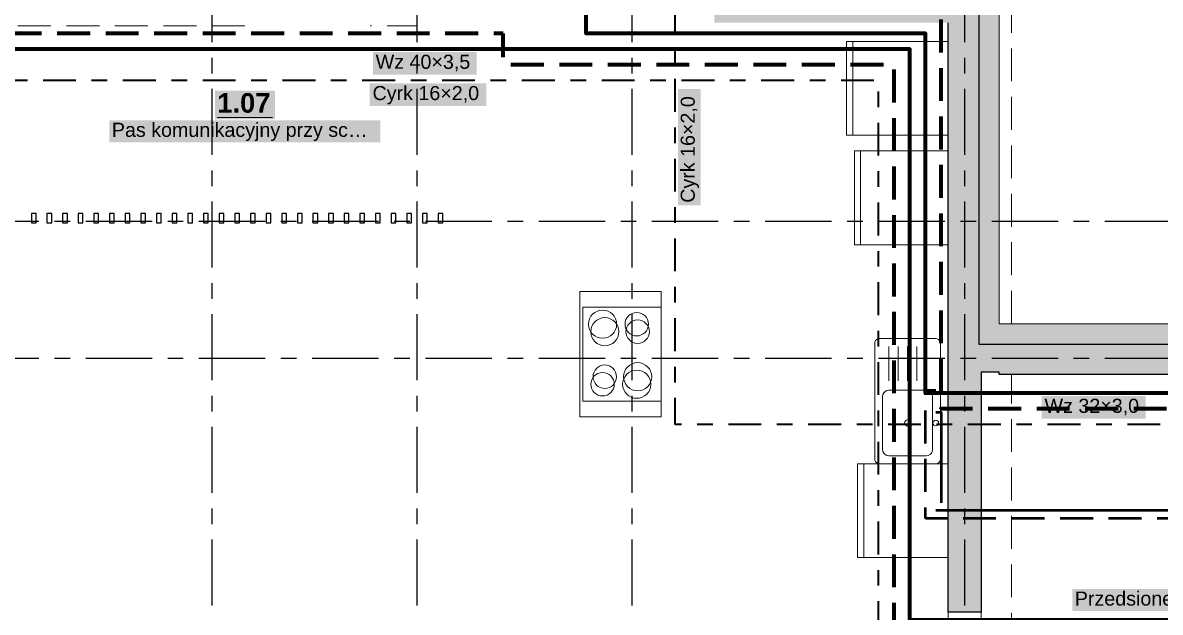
# Model space of a CAD drawing. Header units: metres. Extents: x -4.1 to 23.7, y -4.1 to 11.9.
# Drawn here: x 5.98 to 13.25, y 1.25 to 5.02 of the extents above; entities that cross this region are included whole.
import ezdxf

# ---------------------------------------------------------------- set-up
doc = ezdxf.new("R2010")
doc.units = ezdxf.units.M
for name, pattern in [('KRESKOWA', [5.25, 4.2, -1.05]), ('PUNKTOWA', [10.5, 8.4, -1.05, 0, -1.05]), ('PUNKTOWA_KROTKA', [6.3, 4.2, -1.05, 0, -1.05])]:
    doc.linetypes.add(name, pattern=pattern)
doc.layers.add('A-MASKA', color=7, linetype='Continuous', lineweight=18)
doc.layers.add('S-OPISY', color=2, linetype='Continuous', lineweight=25)
for name, color, linetype, lineweight, true_color in [('I-OSIE', 8, 'PUNKTOWA', 18, 0x7a7a7a), ('I-PODKLAD', 8, 'Continuous', 18, 0x9a9a9a), ('I-PODKLAD-SCIANY', 8, 'Continuous', 25, 0x6e6e6e), ('I-PODKLAD-WYPELN', 254, 'Continuous', 18, 0xe6e6e6), ('I-POMIESZCZENIA', 8, 'Continuous', 25, 0x4a4a4a), ('S-CWU', 1, 'KRESKOWA', 35, 0xd00000), ('S-CYRK', 6, 'PUNKTOWA_KROTKA', 25, 0xb000b0), ('S-WODA', 5, 'Continuous', 35, 0x0050c8)]:
    doc.layers.add(name, color=color, linetype=linetype, lineweight=lineweight, true_color=true_color)
doc.styles.add('PL_ARIAL', font='arial.ttf')
doc.styles.add('PL_ARIAL_B', font='arialbd.ttf')

msp = doc.modelspace()

# ---------------------------------------------------------------- hatches: boundary and pattern name
at = {"layer": 'A-MASKA', "true_color": 0xffffff}
for points in [[(8.218, 4.6877), (8.882, 4.6877), (8.882, 4.8325), (8.218, 4.8325)], [(7.2082, 4.402), (7.5918, 4.402), (7.5918, 4.5845), (7.2082, 4.5845)], [(8.198, 4.4877), (8.942, 4.4877), (8.942, 4.6325), (8.198, 4.6325)], [(10.3123, 3.851), (10.3123, 4.595), (10.1675, 4.595), (10.1675, 3.851)], [(6.5344, 4.2552), (8.2656, 4.2552), (8.2656, 4.395), (6.5344, 4.395)], [(12.4926, 2.4877), (13.1566, 2.4877), (13.1566, 2.6325), (12.4926, 2.6325)], [(12.6886, 1.2577), (14.2164, 1.2577), (14.2164, 1.3975), (12.6886, 1.3975)]]:
    msp.add_hatch(color=7, dxfattribs=at).paths.add_polyline_path(points)
at = {"layer": 'I-PODKLAD-WYPELN', "true_color": 0xe4e4e4}
h = msp.add_hatch(color=7, dxfattribs=at)
h.paths.add_polyline_path([(11.895, 5.23), (11.895, 5.23), (11.895, 5.23), (11.895, 5.6), (11.895, 5.6), (11.895, 5.6), (12.09, 5.6), (12.09, 5.6), (12.09, 5.6), (12.09, 5.6), (12.09, 5.6), (12.22, 5.6), (12.22, 5.6), (12.22, 5.6), (12.22, 3.095), (13.6, 3.095), (13.6, 2.965), (13.6, 2.77), (12.22, 2.77), (12.22, 2.785), (12.105, 2.785), (12.105, 1.25), (12.09, 1.25), (11.895, 1.25), (11.895, 2.875), (11.895, 2.875), (11.895, 2.875), (11.895, 2.875), (11.895, 5.02), (11.895, 5.02), (11.895, 5.02), (10.4, 5.02), (10.4, 5.02), (10.4, 5.02), (10.4, 5.035), (10.4, 5.035), (10.4, 5.035), (10.4, 5.035), (10.4, 5.23), (10.4, 5.23), (10.4, 5.23), (10.4, 5.23), (10.4, 5.23), (11.895, 5.23), (11.895, 5.23)])
h.paths.add_polyline_path([(12.09, 2.965), (12.09, 2.965), (12.09, 2.965), (12.09, 2.965)], flags=0)
h.paths.add_polyline_path([(12.22, 2.965), (12.22, 2.965), (12.22, 2.965), (12.22, 2.965)], flags=0)
h.paths.add_polyline_path([(12.09, 2.875), (12.09, 2.875), (12.09, 2.875), (12.09, 2.875)], flags=0)

# ---------------------------------------------------------------- linework, layer by layer
at = {"layer": 'I-OSIE', "linetype": 'PUNKTOWA', "lineweight": 25, "ltscale": 0.050061, "flags": 128}
for points in [[(7.19, -3.75), (7.19, 11.914)], [(8.5, -3.75), (8.5, 11.914)], [(9.875, -3.75), (9.875, 11.914)], [(12, -3.75), (12, 11.914)]]:
    msp.add_lwpolyline(points, dxfattribs=at)
at = {"layer": 'I-OSIE', "linetype": 'PUNKTOWA', "lineweight": 25, "ltscale": 0.050447, "flags": 128}
for points in [[(-3.75, 3.75), (23.6883, 3.75)], [(-3.75, 2.875), (23.6883, 2.875)]]:
    msp.add_lwpolyline(points, dxfattribs=at)
at = {"layer": 'I-PODKLAD', "linetype": 'KRESKOWA', "lineweight": 13, "ltscale": 0.05, "flags": 128}
for points in [[(12.3, 3.0955), (12.3, 9.05), (12.1055, 9.05)], [(8.5, 5.0195), (8.5, 5), (8.2005, 5)], [(7.3995, 5), (5.875, 5)], [(12.3, 0.1055), (12.3, 2.7695)]]:
    msp.add_lwpolyline(points, dxfattribs=at)
at = {"layer": 'I-PODKLAD', "lineweight": 18, "ltscale": 0.05}
for points in [[(11.895, 4.3), (11.895, 4.9), (11.245, 4.9), (11.245, 4.3)], [(11.895, 3.6), (11.895, 4.2), (11.295, 4.2), (11.295, 3.6)], [(10.06, 2.5), (10.06, 3.3), (9.54, 3.3), (9.54, 2.5)], [(10.06, 2.6), (10.06, 3.2), (9.56, 3.2), (9.56, 2.6)], [(11.845, 2.97), (11.8435, 2.9793), (11.8393, 2.9876), (11.8326, 2.9943), (11.8243, 2.9985), (11.815, 3), (11.455, 3), (11.4457, 2.9985), (11.4374, 2.9943), (11.4307, 2.9876), (11.4265, 2.9793), (11.425, 2.97), (11.425, 2.23), (11.4265, 2.2207), (11.4307, 2.2124), (11.4374, 2.2057), (11.4457, 2.2015), (11.455, 2.2), (11.815, 2.2), (11.8243, 2.2015), (11.8326, 2.2057), (11.8393, 2.2124), (11.8435, 2.2207), (11.845, 2.23)], [(11.795, 2.63), (11.793, 2.6424), (11.7874, 2.6535), (11.7785, 2.6624), (11.7674, 2.668), (11.755, 2.67), (11.515, 2.67), (11.5026, 2.668), (11.4915, 2.6624), (11.4826, 2.6535), (11.477, 2.6424), (11.475, 2.63), (11.475, 2.29), (11.477, 2.2776), (11.4826, 2.2665), (11.4915, 2.2576), (11.5026, 2.252), (11.515, 2.25), (11.755, 2.25), (11.7674, 2.252), (11.7785, 2.2576), (11.7874, 2.2665), (11.793, 2.2776), (11.795, 2.29)], [(11.895, 1.6), (11.895, 2.2), (11.315, 2.2), (11.315, 1.6)], [(12.105, 1.25), (12.105, 1.2), (11.895, 1.2), (11.895, 1.25)]]:
    msp.add_lwpolyline(points, close=True, dxfattribs=at)
for points in [[(11.285, 4.3), (11.285, 4.9)], [(11.335, 3.6), (11.335, 4.2)], [(11.515, 2.73), (11.515, 2.95)], [(11.575, 2.73), (11.575, 2.95)], [(11.635, 2.73), (11.635, 2.95)], [(11.695, 2.73), (11.695, 2.95)], [(11.755, 2.73), (11.755, 2.95)], [(11.355, 1.6), (11.355, 2.2)]]:
    msp.add_lwpolyline(points, dxfattribs=at)
at = {"layer": 'I-PODKLAD', "lineweight": 13, "ltscale": 0.05}
for centre, radius in [((9.6856, 3.092), 0.09), ((9.7, 3.044), 0.09), ((9.904, 3.092), 0.075), ((9.91, 3.044), 0.075), ((9.91, 2.756), 0.09), ((9.6856, 2.708), 0.075), ((9.7, 2.756), 0.075), ((9.904, 2.708), 0.09), ((11.635, 2.46), 0.02), ((11.815, 2.46), 0.018)]:
    msp.add_circle(centre, radius, dxfattribs=at)
at = {"layer": 'I-PODKLAD-SCIANY', "lineweight": 25, "ltscale": 0.05}
for points in [[(12.09, 5.6), (12.09, 2.965), (12.09, 2.965), (12.09, 2.965), (12.09, 2.965), (12.09, 2.965), (12.09, 2.965), (12.09, 2.965), (12.09, 2.965), (12.09, 2.965), (12.09, 2.965), (12.09, 2.965), (12.09, 2.965), (12.09, 2.965), (12.09, 2.965), (12.09, 2.965), (12.09, 2.965), (12.09, 2.965), (13.6, 2.965)], [(13.6, 2.77), (12.22, 2.77), (12.22, 2.77), (12.22, 2.77), (12.22, 2.785), (12.22, 2.785), (12.22, 2.785), (12.22, 2.785), (12.22, 2.785), (12.22, 2.785), (12.22, 2.785), (12.22, 2.785), (12.22, 2.785), (12.22, 2.785), (12.22, 2.785), (12.22, 2.785), (12.22, 2.785), (12.22, 2.785), (12.22, 2.785), (12.22, 2.785), (12.22, 2.785), (12.105, 2.785), (12.105, 2.785), (12.105, 2.785), (12.105, 2.785), (12.105, 2.785), (12.105, 2.785), (12.105, 2.785), (12.105, 2.785), (12.105, 2.785), (12.105, 2.785), (12.105, 2.785), (12.105, 2.785), (12.105, 2.785), (12.105, 2.785), (12.105, 2.785), (12.105, 2.785), (12.105, 2.785), (12.105, 1.25), (12.105, 1.25), (12.105, 1.25), (11.895, 1.25), (11.895, 1.25), (11.895, 1.25), (11.895, 5.02)]]:
    msp.add_lwpolyline(points, dxfattribs=at)
at = {"layer": 'I-PODKLAD-SCIANY', "lineweight": 13, "ltscale": 0.05}
for points in [[(13.6, 2.965), (12.22, 2.965), (12.22, 2.965), (12.22, 2.965), (12.22, 2.965), (12.09, 2.965), (12.09, 2.965), (12.09, 2.965), (12.09, 2.965), (12.09, 5.6)], [(12.22, 5.6), (12.22, 3.095), (12.22, 3.095), (12.22, 3.095), (12.22, 3.095), (12.22, 3.095), (12.22, 3.095), (12.22, 3.095), (12.22, 3.095), (12.22, 3.095), (12.22, 3.095), (12.22, 3.095), (12.22, 3.095), (12.22, 3.095), (12.22, 3.095), (12.22, 3.095), (12.22, 3.095), (12.22, 3.095), (13.6, 3.095)]]:
    msp.add_lwpolyline(points, dxfattribs=at)
at = {"layer": 'I-PODKLAD-SCIANY', "lineweight": 25, "ltscale": 0.05}
for points in [[(6.035, 3.8), (6.035, 3.74), (6.065, 3.74), (6.065, 3.8)], [(6.135, 3.8), (6.135, 3.74), (6.165, 3.74), (6.165, 3.8)], [(6.235, 3.8), (6.235, 3.74), (6.265, 3.74), (6.265, 3.8)], [(6.335, 3.8), (6.335, 3.74), (6.365, 3.74), (6.365, 3.8)], [(6.435, 3.8), (6.435, 3.74), (6.465, 3.74), (6.465, 3.8)], [(6.535, 3.8), (6.535, 3.74), (6.565, 3.74), (6.565, 3.8)], [(6.635, 3.8), (6.635, 3.74), (6.665, 3.74), (6.665, 3.8)], [(6.735, 3.8), (6.735, 3.74), (6.765, 3.74), (6.765, 3.8)], [(6.835, 3.8), (6.835, 3.74), (6.865, 3.74), (6.865, 3.8)], [(6.935, 3.8), (6.935, 3.74), (6.965, 3.74), (6.965, 3.8)], [(7.035, 3.8), (7.035, 3.74), (7.065, 3.74), (7.065, 3.8)], [(7.135, 3.8), (7.135, 3.74), (7.165, 3.74), (7.165, 3.8)], [(7.235, 3.8), (7.235, 3.74), (7.265, 3.74), (7.265, 3.8)], [(7.335, 3.8), (7.335, 3.74), (7.365, 3.74), (7.365, 3.8)], [(7.435, 3.8), (7.435, 3.74), (7.465, 3.74), (7.465, 3.8)], [(7.535, 3.8), (7.535, 3.74), (7.565, 3.74), (7.565, 3.8)], [(7.635, 3.8), (7.635, 3.74), (7.665, 3.74), (7.665, 3.8)], [(7.735, 3.8), (7.735, 3.74), (7.765, 3.74), (7.765, 3.8)], [(7.835, 3.8), (7.835, 3.74), (7.865, 3.74), (7.865, 3.8)], [(7.935, 3.8), (7.935, 3.74), (7.965, 3.74), (7.965, 3.8)], [(8.035, 3.8), (8.035, 3.74), (8.065, 3.74), (8.065, 3.8)], [(8.135, 3.8), (8.135, 3.74), (8.165, 3.74), (8.165, 3.8)], [(8.235, 3.8), (8.235, 3.74), (8.265, 3.74), (8.265, 3.8)], [(8.335, 3.8), (8.335, 3.74), (8.365, 3.74), (8.365, 3.8)], [(8.435, 3.8), (8.435, 3.74), (8.465, 3.74), (8.465, 3.8)], [(8.535, 3.8), (8.535, 3.74), (8.565, 3.74), (8.565, 3.8)], [(8.635, 3.8), (8.635, 3.74), (8.665, 3.74), (8.665, 3.8)]]:
    msp.add_lwpolyline(points, close=True, dxfattribs=at)
at = {"layer": 'I-POMIESZCZENIA', "lineweight": 18, "ltscale": 0.05}
msp.add_lwpolyline([(7.2232, 4.4145), (7.5768, 4.4145)], dxfattribs=at)
at = {"layer": 'S-CWU', "linetype": 'KRESKOWA', "lineweight": 70, "ltscale": 0.05, "flags": 128}
for points in [[(16.55, 2.4), (14.65, 2.4), (14.65, 2.55), (11.85, 2.55), (11.85, 5.35), (9.65, 5.35), (9.65, 8.36), (9.7, 8.36)], [(16.55, 2.4), (16.55, 1.15), (11.55, 1.15), (11.55, 4.75), (9.05, 4.75), (9.05, 4.95), (5.57, 4.95), (5.57, 6.04)]]:
    msp.add_lwpolyline(points, dxfattribs=at)
at = {"layer": 'S-CWU', "linetype": 'KRESKOWA', "lineweight": 50, "ltscale": 0.05, "flags": 128}
msp.add_lwpolyline([(17.99, 1.75), (17.85, 1.75), (17.85, 1.85), (11.75, 1.85), (11.75, 2.67), (11.815, 2.67)], dxfattribs=at)
at = {"layer": 'S-CYRK', "linetype": 'PUNKTOWA_KROTKA', "lineweight": 35, "ltscale": 0.05, "flags": 128}
for points in [[(16.67, 2.4), (16.67, 2.35), (14.55, 2.35), (14.55, 2.45), (10.15, 2.45), (10.15, 8.36), (9.82, 8.36)], [(16.67, 2.4), (16.67, 1.05), (11.45, 1.05), (11.45, 4.65), (5.69, 4.65), (5.69, 6.04)]]:
    msp.add_lwpolyline(points, dxfattribs=at)
at = {"layer": 'S-WODA', "lineweight": 70, "ltscale": 0.05}
for points in [[(17.72, 1.2), (17.72, 2.65), (11.75, 2.65), (11.75, 4.95), (9.58, 4.95), (9.58, 8.36)], [(17.72, 1.2), (11.65, 1.2), (11.65, 4.85), (5.45, 4.85), (5.45, 6.04)]]:
    msp.add_lwpolyline(points, dxfattribs=at)
at = {"layer": 'S-WODA', "lineweight": 50, "ltscale": 0.05}
for points in [[(11.815, 2.53), (11.85, 2.53), (11.85, 1.95)], [(17.99, 1.87), (17.99, 1.9), (11.815, 1.9)]]:
    msp.add_lwpolyline(points, dxfattribs=at)

# ---------------------------------------------------------------- texts
at = {"layer": 'I-POMIESZCZENIA'}
for s, height, style, p in [('1.07', 0.125, 'PL_ARIAL_B', (7.2232, 4.4445)), ('Pas komunikacyjny przy sc…', 0.09, 'PL_ARIAL', (6.5494, 4.29)), ('Przedsionek gospodarczy', 0.09, 'PL_ARIAL', (12.7036, 1.2925))]:
    msp.add_text(s, height=height, dxfattribs=dict(at, style=style)).set_placement(p)
at = {"layer": 'S-OPISY', "style": 'PL_ARIAL'}
for s, p in [('Wz 40×3,5', (8.2355, 4.725)), ('Cyrk 16×2,0', (8.2155, 4.525)), ('Wz 32×3,0', (12.5101, 2.525))]:
    msp.add_text(s, height=0.09, dxfattribs=at).set_placement(p)
msp.add_text('Cyrk 16×2,0', height=0.09, rotation=90, dxfattribs=at).set_placement((10.275, 3.8685))

doc.saveas('drawing.dxf')
